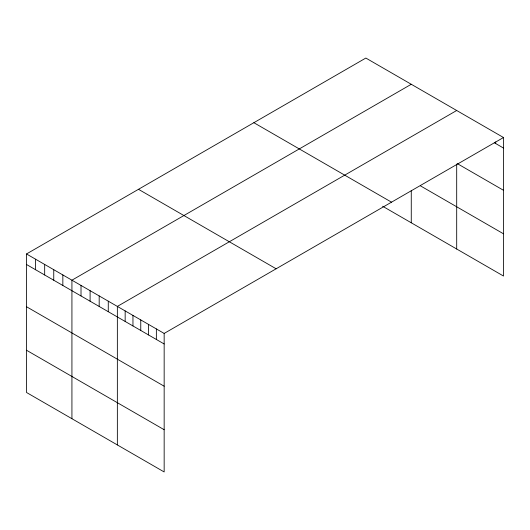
<?xml version="1.0" encoding="UTF-8"?>
<svg xmlns="http://www.w3.org/2000/svg" width="530" height="530" viewBox="0 0 530 530"><rect width="100%" height="100%" fill="white"/><g stroke="black" fill="none" stroke-linecap="round" stroke-linejoin="round"><path stroke-width="0.79" d="M503.5 137.522L164.161 333.436L164.161 471.952L26.5 392.478L26.5 253.963L365.839 58.048L503.5 137.522L503.5 276.037L382.614 206.243M411.267 84.277L71.928 280.191L71.928 418.707M456.694 110.498L117.355 306.413L117.355 444.935M494.278 142.729L503.5 148.055M457.403 163.677L503.5 190.29M420.35 185.798L503.5 233.803M253.857 122.695L391.518 202.175M138.482 189.309L276.143 268.79M26.5 253.963L164.161 333.436M26.5 264.49L164.161 343.97M26.5 306.724L164.161 386.204M26.5 350.237L164.161 429.717M495.702 141.927L495.702 143.55M456.694 164.055L456.694 249.014M411.267 190.535L411.267 222.792M156.363 328.938L156.363 339.465M148.559 324.433L148.559 334.96M140.761 319.928L140.761 330.455M132.957 315.423L132.957 325.95M125.159 310.918L125.159 321.445M108.272 301.173L108.272 311.7M99.183 295.925L99.183 306.453M90.1 290.678L90.1 301.206M81.017 285.431L81.017 295.959M62.845 274.944L62.845 285.471M53.755 269.697L53.755 280.224M44.672 264.45L44.672 274.977M35.583 259.203L35.583 269.737"/></g></svg>
